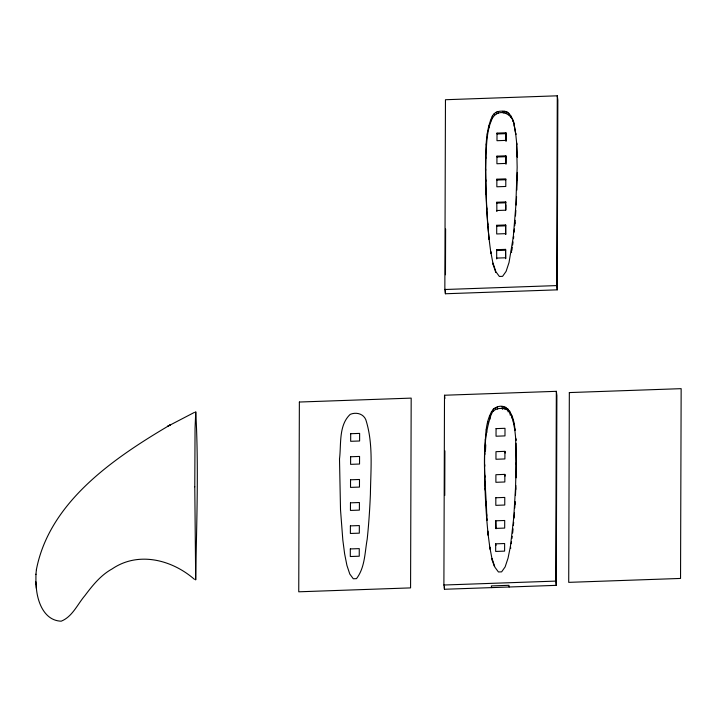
<?xml version="1.0" encoding="UTF-8"?>
<svg xmlns="http://www.w3.org/2000/svg" width="717" height="717" viewBox="0 0 717 717"><rect width="100%" height="100%" fill="white"/><g stroke="black" fill="none" stroke-linecap="round" stroke-linejoin="round"><path stroke-width="1.08" d="M36.334 588.325L35.913 581.81M35.94 574.451L36.388 569.737M36.137 583.504C36.253 598.794 42.85 620.555 61.178 621.191C72.399 616.763 77.472 604.288 84.938 595.576C92.556 585.431 100.783 575.142 112.103 568.931C138.381 550.988 172.035 559.762 194.468 579.363M443.895 585.018L444.504 395.237L556.329 391.321L556.885 395.578L556.275 585.35L444.45 589.266L443.895 585.018L555.711 581.102L556.275 585.35M444.845 289.507L445.463 99.726L557.279 95.809L557.844 100.066L557.226 289.847L445.409 293.755L444.845 289.507L556.67 285.59L557.226 289.847M444.45 589.266L444.459 587.035M444.755 495.501L444.898 450.841M445.409 293.755L445.418 289.292M445.472 274.781L445.615 229.01M495.689 543.844L495.662 551.436L504.607 551.122L504.634 543.531L495.689 543.844L495.913 545.547M495.761 520.802L495.734 528.393L504.678 528.079L504.705 520.488L495.761 520.802L496.083 528.77M496.72 258.945L496.639 249.686L505.584 249.373L505.664 258.631L505.584 249.373M496.72 225.29L496.693 233.966L505.637 233.652L505.745 234.504L505.664 224.977L496.72 225.29L496.827 226.142L505.772 225.828M496.791 202.248L496.872 211.363L496.764 210.511L505.709 210.198L505.736 201.934L496.791 202.248L496.899 203.09L505.852 202.786L505.736 201.934M496.863 179.196L496.845 186.787L505.79 186.474L505.808 178.883L496.863 179.196L496.98 180.048L505.924 179.734M496.944 156.154L496.917 163.745L505.861 163.431L505.888 155.84L496.944 156.154L497.051 157.005L505.996 156.691L505.969 164.283M497.015 133.111L496.989 140.702L505.933 140.389L506.05 141.24L505.96 132.797L497.015 133.111L497.123 133.962L506.077 133.649M504.858 474.394L504.831 481.985L495.886 482.299L495.913 474.708L504.858 474.394L505.082 476.097M504.929 451.352L504.902 458.943L495.958 459.256L495.985 451.665L504.929 451.352L505.153 453.054M505.637 233.652L505.664 224.977M505.933 140.389L505.96 132.797M505.826 210.018L505.843 204.847M555.711 581.102L556.329 391.321M556.67 285.59L557.279 95.809M495.797 272.496L493.251 264.842L490.724 251.533L490.948 253.235C486.843 225.192 485.83 196.808 485.499 168.495C486.081 151.036 484.809 132.394 492.337 116.154C494.927 110.732 501.613 110.526 506.695 111.7C514.026 116.557 514.268 126.721 515.828 134.536L514.214 125.116M488.931 237.802L489.155 239.505C486.511 212.564 485.508 185.47 485.821 158.403C486.655 144.807 486.395 130.36 492.561 117.857C499.785 106.69 514.698 114.854 514.439 126.81M488.196 535.016C485.328 507.519 484.333 479.852 484.638 452.212C485.929 437.845 484.522 421.345 493.377 409.04C508.236 398.733 514.734 418.943 514.931 430.469M35.94 574.183L35.904 584.167M493.251 264.842L493.027 263.139L495.895 271.752L499.382 276.466L502.572 276.35L506.094 271.393L509.016 262.583L513.282 236.951L515.783 206.532L517.154 167.393L516.607 142.898L517.316 156.243M516.84 190.104L517.316 172.394M492.355 560.775L492.077 558.651L494.936 567.255L498.423 571.969L501.622 571.861L505.135 566.896L508.057 558.095L510.432 546.318L513.766 517.414L515.55 487.246L516.195 462.904L515.657 438.401L515.935 440.534M515.881 485.615L515.469 495.286M516.141 477.827L516.007 443.285M485.454 451.154L485.759 444.782M516.159 205.062L516.572 196.61M515.156 501.631L514.752 508.138M514.743 225.756L515.173 220.307M515.478 215.916L515.855 210.431M514.071 518.015L514.447 512.53M513.713 236.502L513.497 238.653L513.282 236.951M514.125 232.2L514.43 228.974M512.646 533.089L513.067 528.788M513.372 525.561L513.686 522.334M511.902 250.376L512.341 247.177M512.628 245.053L513.067 241.853M511.239 543.755L511.535 541.622M511.965 538.431L512.261 536.298M36.388 569.692C49.536 501.479 114.55 457.715 170.521 424.715L167.617 426.346L194.522 412.338M505.691 250.224L496.747 250.538L496.639 249.686M496.612 258.093L505.557 257.779M492.301 560.353L494.21 566.089M492.086 559.296L489.774 547.044L490.052 549.168M514.878 430.039C513.139 422.68 512.897 410.931 504.078 408.421C499.373 408.161 493.87 408.421 491.602 413.368C479.359 447.283 486.422 484.809 486.852 520.058M512.53 119.443L512.754 121.146M517.136 155.598L517.36 157.301M510.656 115.518L510.88 117.212M508.676 113.035L508.9 114.729M516.948 178.399L517.172 180.092M506.695 111.7L506.919 113.394M504.813 111.207L505.037 112.91M503.074 111.26L503.298 112.963M514.725 221.903L514.949 223.605M505.888 155.84L505.996 156.691M498.216 111.44L498.44 113.134M496.316 112.058L496.54 113.761M494.327 113.537L494.551 115.24M511.391 250.807L511.615 252.509M492.337 116.154L492.561 117.857M490.437 120.214L490.661 121.917M488.716 126.004L488.94 127.707M487.273 133.819L487.497 135.522M486.207 143.956L486.431 145.659M485.597 156.709L485.821 158.403M485.499 168.495L485.723 170.198M485.642 179.492L485.866 181.195M485.992 192.81L486.216 194.504M486.619 207.554L486.843 209.256M487.578 222.853L487.802 224.555M513.255 420.619L513.704 424.025M511.579 414.955L512.028 418.352M516.177 451.11L516.464 453.234M509.697 411.02L510.262 415.277M516.195 462.904L516.482 465.028M507.726 408.538L508.174 411.943M515.989 473.901L516.267 476.034M505.745 407.202L506.023 409.335M515.55 487.246L515.828 489.37M503.854 406.718L504.194 409.264M514.824 502.043L515.111 504.168M502.124 406.772L502.456 409.326M497.257 406.942L497.535 409.075M495.366 407.57L495.644 409.694M493.377 409.04L493.654 411.173M510.432 546.318L510.719 548.442M491.378 411.666L491.665 413.79M489.478 415.726L489.926 419.122M487.757 421.515L488.044 423.639M509.151 587.008L508.927 585.305L491.351 585.914L491.575 587.617M486.314 429.331L486.735 432.521M485.248 439.467L485.526 441.591M484.638 452.212L484.925 454.345M484.549 464.007L484.826 466.131M484.683 475.004L484.961 477.128M485.033 488.313L485.319 490.446M485.66 503.065L485.947 505.189M486.628 518.364L486.906 520.488M488.25 535.438L487.972 533.314L489.998 548.747M444.504 395.237L444.925 398.428M515.604 132.833L516.832 144.592M514.654 428.345L515.881 440.104M487.954 531.163L488.152 533.296M486.637 513.874L486.771 516.061M486.001 502.052L486.135 505.207M485.301 481.474L485.508 489.236M194.782 486.816L195.687 579.928C196.53 523.957 198.842 467.672 195.75 411.782L195.051 428.452L194.782 486.816M299.365 402.031L298.747 591.803L410.572 587.895L411.182 398.114L299.365 402.031M350.317 548.935L350.299 556.526L359.244 556.213L359.262 548.622L350.317 548.935M350.398 525.884L350.371 533.475L359.316 533.161L359.342 525.57L350.398 525.884M350.47 502.841L350.443 510.432L359.387 510.119L359.414 502.527L350.47 502.841M350.541 479.798L350.523 487.39L359.468 487.076L359.486 479.485L350.541 479.798M350.622 456.756L350.595 464.347L359.54 464.033L359.567 456.442L350.622 456.756M350.694 433.713L350.667 441.305L359.611 440.991L359.638 433.4L350.694 433.713M495.832 497.75L495.814 505.342L504.759 505.028L504.777 497.437L495.832 497.75M496.056 428.623L496.039 436.214L504.983 435.9L505.001 428.309L496.056 428.623M569.334 392.575L568.715 582.356L680.541 578.44L681.15 388.659L569.334 392.575M339.5 459.005L340.521 509.859L342.834 540.107L344.626 553.829L346.929 565.444L349.797 574.048L353.284 578.762L356.474 578.655C365.034 567.568 364.783 552.484 367.185 539.256C368.789 524.226 369.775 509.142 370.411 494.04C370.707 469.985 373.279 445.14 366.432 421.739C364.872 414.148 356.797 411.603 350.219 414.363C338.442 425.351 341.337 444.423 339.5 459.005"/></g></svg>
